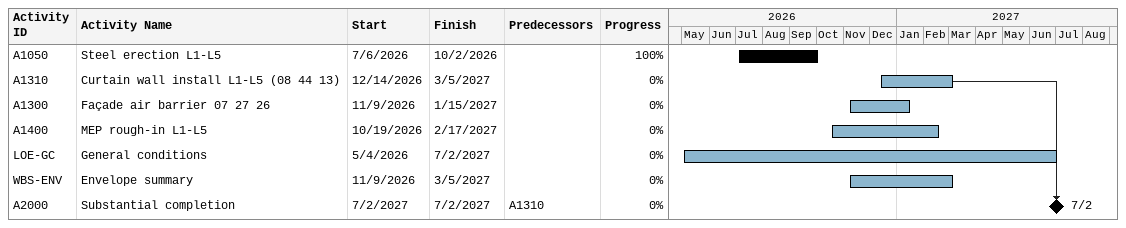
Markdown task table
| ID | Task | Start | Finish | Predecessors | % complete |
|---|---|---|---|---|---|
| A1050 | Steel erection L1-L5 | 2026-07-06 | 2026-10-02 |  | 100 |
| A1310 | Curtain wall install L1-L5 (08 44 13) | 2026-12-14 | 2027-03-05 |  | 0 |
| A1300 | Façade air barrier 07 27 26 | 2026-11-09 | 2027-01-15 |  | 0 |
| A1400 | MEP rough-in L1-L5 | 2026-10-19 | 2027-02-17 |  | 0 |
| LOE-GC | General conditions | 2026-05-04 | 2027-07-02 |  | 0 |
| WBS-ENV | Envelope summary | 2026-11-09 | 2027-03-05 |  | 0 |
| A2000 | Substantial completion (milestone) | 2027-07-02 | 2027-07-02 | A1310 | 0 |
